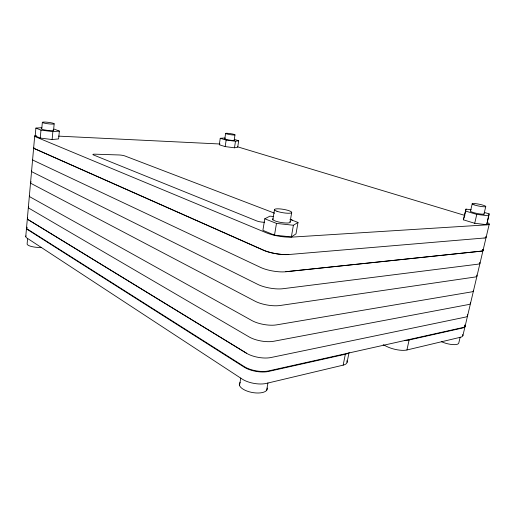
<?xml version="1.0" encoding="UTF-8"?>
<svg xmlns="http://www.w3.org/2000/svg" width="515" height="515" viewBox="0 0 515 515"><rect width="100%" height="100%" fill="white"/><g stroke="black" fill="none" stroke-linecap="round" stroke-linejoin="round"><path stroke-width="0.77" d="M25.75 236.681L26.49 228.351M26.523 227.978L34.692 136.127M54.172 129.104L59.367 131.093L58.613 138.908L52.118 139.546L40.247 138.065L35.187 135.966L35.889 128.093L41.837 127.675M27.598 238.529L27.14 243.672A9.901 2.684 4.5 0 0 31.306 246.447A9.901 2.684 4.5 0 0 41.232 247.4M40.247 138.065L40.968 130.108L35.889 128.093M41.773 128.692L42.359 122.293M52.118 139.546L52.865 131.621L59.367 131.093M53.566 130.205L54.172 123.825A5.968 0.727 7 0 0 45.629 122.094A5.968 0.727 7 0 0 44.979 123.278A5.968 0.727 7 0 0 54.172 123.825M225.139 137.988L220.246 138.297L219.293 144.779L225.184 146.595L234.492 147.799L237.711 147.168L238.69 140.724L234.235 139.423M224.791 138.934L225.615 133.372M225.184 146.595L226.156 140.054L220.246 138.297M234.138 140.453L234.982 134.891A4.757 0.515 8.7 0 0 228.325 133.366A4.757 0.515 8.7 0 0 227.585 134.145A4.757 0.515 8.7 0 0 234.982 134.891M234.492 147.799L235.477 141.277L238.69 140.724M471.161 209.74L466.017 209.122L463.339 219.802L474.714 223.298L486.739 224.688L489.121 213.847L484.576 212.521M486.739 224.688L489.121 213.847M273.677 216.551L269.963 216.139L264.794 218.778L262.895 230.334L274.495 235.143L291.361 236.926L295.996 233.874L298.005 222.441L289.932 219.351M239.533 385.503L240.763 378.049M272.796 219.892L274.521 209.586M274.495 235.143L276.478 223.407L264.794 218.778M290.074 221.926L291.709 212.45M291.361 236.926L293.389 225.255L298.005 222.441M266.641 390.357L267.942 382.909M26.059 235.889A11.903 3.129 4.7 0 0 26.819 237.962L242.192 379.085A17.092 7.126 10.4 0 0 266.358 383.405L343.164 365.141L345.333 354.249A15.753 5.62 12.4 0 0 347.631 353.432M347.078 362.341L349.08 352.337M383.179 344.715L386.668 346.447A14.613 4.809 13.8 0 0 406.927 349.981L409.116 339.971L462.888 327.933A13.763 3.875 14.1 0 0 464.781 325.345M464.047 217.774L466.017 209.122M470.594 210.809L472.21 203.766M474.714 223.298L476.774 214.401L488.825 215.837M483.933 214.311L485.761 206.502M460.165 337.138L458.768 343.048A11.407 3.451 14.6 0 1 452.55 344.58A11.407 3.451 14.6 0 1 441.394 341.677M462.888 335.658L465.064 326.452M465.161 326.04L489.25 224.109M463.339 219.802L463.809 218.45M406.927 349.981L460.706 337.196A13.725 4.023 14.4 0 0 462.618 334.512M345.333 354.249L268.437 371.463A17.156 6.888 10.3 0 1 244.174 367.144L27.565 229.593A11.935 3.013 4.9 0 1 27.25 227.244M285.812 271.695L480.984 251.159A14.111 2.659 12.3 0 0 482.71 249.453M35.187 135.966L36.674 135.838M484.081 238.027L288.799 254.532A17.813 4.416 9.7 0 1 263.551 250.251L34.782 148.777M58.549 136.127L220.034 144.007M276.478 223.407L293.389 225.255M40.968 130.108L52.865 131.621M226.156 140.054L235.477 141.277M465.341 211.008L476.774 214.401M237.505 146.794L464.923 215.444M274.579 213.197L124.778 155.916A4.242 0.65 7.4 0 0 119.017 154.964L95.075 154.185A4.378 0.682 7.1 0 0 93.402 154.918L256.657 220.903A5.671 1.217 9.3 0 0 264.607 222.235M27.656 217.903A11.974 2.878 5.1 0 0 28.434 219.828L246.485 353.181M28.434 219.866L246.479 353.232A17.233 6.605 10.2 0 0 270.864 357.545L465.438 317.105A13.815 3.708 13.9 0 0 467.305 314.684M234.28 140.144A4.912 0.567 8.7 0 1 229.014 140.016A4.912 0.567 8.7 0 1 224.958 138.632M53.142 129.896A6.161 0.798 6.9 0 1 48.803 130.527A6.161 0.798 6.9 0 1 41.554 128.814M484.28 213.873A7.133 1.036 11.5 0 1 477.038 213.455A7.133 1.036 11.5 0 1 470.304 211.008M290.08 221.566A8.987 1.88 9.6 0 1 281.222 222.506A8.987 1.88 9.6 0 1 273.014 218.708M267.259 388.027A14.188 6.109 10.5 0 1 251.487 392.34A14.188 6.109 10.5 0 1 240.145 382.4M346.846 360.751A15.701 5.819 12.6 0 1 343.164 365.141M409.116 339.971A14.665 4.641 13.5 0 1 404.867 340.299M464.878 324.939A13.77 3.869 14.1 0 1 462.985 327.514L268.534 370.929A17.156 6.875 10.3 0 1 244.258 366.616L27.598 229.22A11.935 3.006 4.9 0 1 26.825 227.218M28.653 206.695A12.012 2.723 5.3 0 0 29.445 208.524L249.176 336.958A17.323 6.264 10.2 0 0 273.697 341.271L468.393 304.571A13.866 3.515 13.6 0 0 470.504 302.775M473.465 290.254A13.924 3.315 13.3 0 1 471.373 291.928L276.549 324.875A17.42 5.923 10.1 0 1 251.893 320.568L30.462 197.142A12.057 2.569 5.5 0 1 29.658 195.41M30.591 182.426A12.109 2.382 5.8 0 0 31.653 183.758L255.099 301.217A17.529 5.517 10 0 0 279.922 305.517L474.882 277.051A13.989 3.077 12.9 0 0 476.665 275.042M30.842 182.143A12.109 2.382 5.8 0 1 31.286 181.885M31.608 170.941A12.154 2.215 6 0 0 32.69 172.197L257.88 284.435A17.619 5.156 9.9 0 0 282.844 288.728L477.92 264.182A14.047 2.871 12.6 0 0 479.671 262.322M32.645 159.335A12.199 2.054 6.3 0 0 33.733 160.513L260.693 267.465A17.716 4.79 9.8 0 0 285.799 271.753L480.978 251.204A14.111 2.659 12.3 0 0 482.697 249.498M33.926 147.425A12.244 1.88 6.5 0 0 34.782 148.738L263.558 250.193A17.813 4.41 9.7 0 0 288.812 254.474M485.761 236.52A14.169 2.44 12 0 1 484.074 238.072M291.052 219.499A5.498 1.139 9.7 0 1 292.584 220.568M487.531 222.622A14.227 2.221 11.7 0 1 487.196 224.83L291.831 237.119A17.916 4.03 9.6 0 1 266.435 232.844L35.838 136.919A12.289 1.712 6.7 0 1 35.419 135.548M276.935 211.247A8.716 1.712 9.5 0 0 291.381 212.85A8.716 1.712 9.5 0 0 281.016 209.013A8.716 1.712 9.5 0 0 276.935 211.247M474.058 204.835A6.914 0.94 11.4 0 0 485.484 206.702A6.914 0.94 11.4 0 0 477.405 203.901A6.914 0.94 11.4 0 0 474.058 204.835"/></g></svg>
